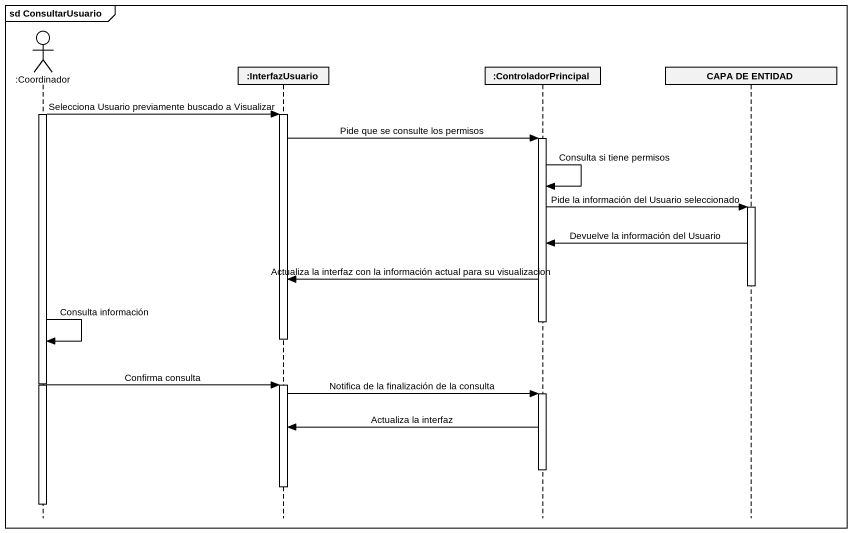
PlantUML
@startuml
mainframe sd ConsultarUsuario
hide footbox
actor ":Coordinador" as Coordinador
participant ":InterfazUsuario" as InterfazUsuario
participant ":ControladorPrincipal" as ControladorPrincipal
participant "CAPA DE ENTIDAD" as CAPA_DE_ENTIDAD

activate Coordinador
Coordinador -> InterfazUsuario : Selecciona Usuario previamente buscado a Visualizar
activate InterfazUsuario
InterfazUsuario -> ControladorPrincipal : Pide que se consulte los permisos
activate ControladorPrincipal
ControladorPrincipal -> ControladorPrincipal : Consulta si tiene permisos
ControladorPrincipal -> CAPA_DE_ENTIDAD : Pide la información del Usuario seleccionado
activate CAPA_DE_ENTIDAD
CAPA_DE_ENTIDAD -> ControladorPrincipal : Devuelve la información del Usuario
ControladorPrincipal -> InterfazUsuario : Actualiza la interfaz con la información actual para su visualizacion
deactivate CAPA_DE_ENTIDAD
deactivate ControladorPrincipal
deactivate InterfazUsuario
Coordinador -> Coordinador : Consulta información
Coordinador -> InterfazUsuario : Confirma consulta
activate InterfazUsuario
InterfazUsuario -> ControladorPrincipal : Notifica de la finalización de la consulta
activate ControladorPrincipal
ControladorPrincipal -> InterfazUsuario : Actualiza la interfaz
deactivate ControladorPrincipal
deactivate InterfazUsuario
deactivate Coordinador
@enduml
